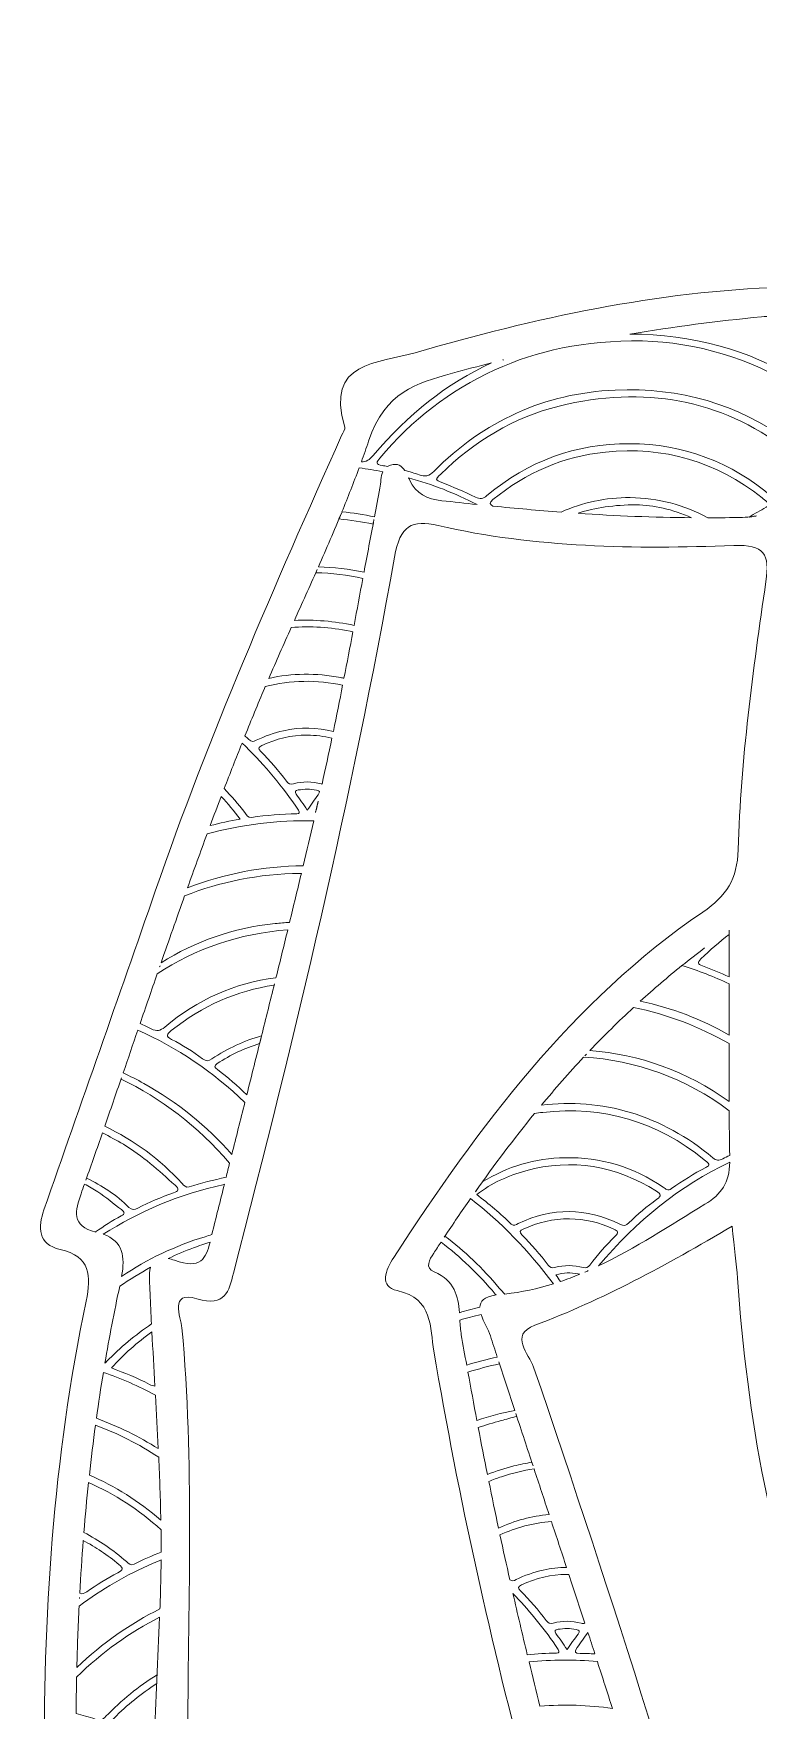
# Model space of a CAD drawing. Extents: x 40 to 1960, y -815 to -185.
# Drawn here: x 39.9 to 149.1, y -655 to -402.6 of the extents above; entities that cross this region are included whole.
import ezdxf

# ---------------------------------------------------------------- set-up
doc = ezdxf.new("R2010")
doc.units = 0
doc.header["$MEASUREMENT"] = 0
doc.layers.add('Layer 1', color=7, linetype='Continuous')

# ---------------------------------------------------------------- blocks, each defined once
blk = doc.blocks.new('block 3')
at = {"layer": 'Layer 1', "lineweight": 0}
for points, knots in [([(475.35, -586.38), (480.16, -585.13), (480.2, -582.26), (478.77, -577.99), (466.26, -540.62), (452.7, -503.66), (436.7, -467.62), (435.18, -464.18), (432.57, -461.12), (434.58, -456.68), (435.74, -454.12), (432.86, -453.58), (430.88, -452.94), (412.09, -446.77), (392.88, -442.1), (373.14, -441.15), (365.22, -440.77), (362.19, -438.62), (360.86, -430.79), (358.35, -415.98), (350.27, -405.17), (335.1, -400.74), (333.04, -400.14), (329.62, -401.03), (329.6, -397.12), (329.58, -393.89), (331.58, -392.44), (334.27, -391.11), (350.79, -382.95), (362.72, -369.71), (373.48, -355.2), (374.93, -353.24), (376.19, -351.25), (374.45, -349.03), (372.01, -345.91), (373.44, -343.12), (374.49, -340.04), (384.28, -311.56), (391.4, -282.47), (394.36, -252.45), (394.53, -250.66), (395.8, -248.17), (394.2, -247.2), (387.47, -243.09), (391.46, -237.32), (391.91, -232.49), (392.77, -223.34), (394.19, -214.16), (393.53, -205.03), (392.36, -188.8), (396.04, -191.71), (378.88, -189.99), (372.53, -189.36), (371.33, -192.01), (372.28, -197.47), (374.32, -209.21), (376.18, -220.98), (378.07, -232.74), (378.28, -234.06), (380.09, -236.18), (377.33, -236.48), (373.16, -236.94), (373.85, -240.05), (373.38, -242.58), (368.12, -270.56), (364.89, -298.81), (362.49, -327.16), (362.34, -328.89), (362.45, -330.42), (360.78, -332.01), (352.3, -340.12), (345.55, -349.71), (338.47, -359), (336.11, -362.1), (334.7, -366.02), (331.03, -368.61), (329.16, -352.24), (324.09, -338.84), (306.57, -334.53), (304.9, -334.12), (304.38, -332.93), (304.46, -331.47), (304.79, -325.6), (302.88, -319.96), (304.37, -313.81), (307.46, -301.09), (296.22, -286.59), (285.14, -288.88), (279.96, -289.94), (275.28, -289.68), (270.44, -288.86), (261.67, -287.37), (253.05, -288.25), (244.43, -289.82), (243.09, -290.07), (241.9, -290.49), (240.44, -290.17), (225.89, -287.02), (213.78, -297.69), (216.23, -312.27), (217.2, -318.08), (216.63, -323.56), (216.57, -329.22), (216.53, -332.79), (215.39, -334.22), (211.84, -335.25), (202.13, -338.07), (195.75, -344.71), (192.81, -354.39), (191.44, -358.9), (190.56, -363.57), (189.36, -368.63), (188.62, -367.85), (187.93, -367.3), (187.48, -366.61), (180.11, -355.21), (171.75, -344.55), (162.66, -334.5), (159.94, -331.49), (158.38, -328.84), (158.05, -324.65), (155.81, -296.75), (152.33, -268.99), (147.35, -241.44), (147.02, -239.64), (147.03, -236.99), (145.07, -236.87), (140.97, -236.62), (142.39, -234.55), (142.79, -232.3), (144.43, -223.05), (146.24, -213.81), (147.37, -204.49), (149.28, -188.78), (149.1, -188.93), (133.25, -190.68), (129.15, -191.13), (128.05, -192.55), (127.69, -196.52), (126.35, -211.07), (128.03, -225.4), (129.97, -239.74), (130.24, -241.76), (131.38, -243.83), (128.79, -245.13), (125.61, -246.72), (126.11, -249.35), (126.39, -252.22), (129.43, -282.47), (136.59, -311.77), (146.46, -340.47), (147.19, -342.58), (149.01, -344.87), (147.42, -346.94), (143.95, -351.42), (146.63, -354.48), (149.23, -357.81), (159.9, -371.49), (171.5, -384.11), (187.6, -391.59), (190.33, -392.85), (191.27, -394.91), (191.25, -397.57), (191.22, -400.66), (188.3, -400.1), (186.63, -400.53), (182.12, -401.72), (178.01, -403.54), (174.25, -406.27), (164.41, -413.42), (160.77, -423.97), (158.78, -435.21), (158.09, -439.11), (156.81, -440.64), (152.76, -440.76), (133.84, -441.34), (115.49, -445.38), (97.4, -450.62), (91.92, -452.21), (83.79, -451.87), (86.79, -461.8), (86.89, -462.15), (86.52, -462.66), (86.33, -463.07), (76.22, -485.63), (66.35, -508.29), (58.27, -531.67), (52.73, -547.68), (47.07, -563.65), (41.51, -579.65), (40.59, -582.28), (40.55, -584.85), (43.95, -585.63), (48.56, -586.68), (48.64, -589.63), (47.85, -593.4), (42.87, -617.1), (41.35, -641.14), (41.56, -665.27), (41.7, -681.66), (39.93, -678.91), (56.26, -679.16), (60.87, -679.24), (62.3, -677.45), (62.34, -673.17), (62.38, -668.13), (63.15, -663.09), (63.16, -658.04), (63.22, -637.84), (64.13, -617.62), (62.28, -597.44), (62.14, -595.85), (60.27, -591.79), (64.54, -593.05), (68.84, -594.31), (69.34, -591.92), (70.04, -589.19), (79.31, -553.53), (87.84, -517.7), (94.28, -481.41), (95.14, -476.58), (96.89, -475.75), (100.86, -476.65), (115.54, -479.98), (130.45, -480.2), (145.37, -479.64), (149.98, -479.47), (150.81, -480.91), (150.21, -485.06), (148.28, -498.46), (146.41, -511.89), (146.04, -525.43), (145.92, -529.86), (144.28, -532.39), (140.7, -534.84), (120.95, -548.32), (107.03, -567.11), (94.17, -586.82), (92.93, -588.73), (91.96, -591.24), (94.71, -591.83), (100.16, -593.02), (99.6, -597.45), (100.2, -600.93), (107.8, -645.31), (119.43, -688.59), (135.49, -730.65), (136.63, -733.62), (136.86, -736.4), (136.11, -739.36), (131.88, -756.05), (129.25, -773.03), (127.03, -790.09), (124.93, -806.3), (125.02, -805.79), (140.83, -809.28), (147.93, -810.84), (149.64, -808.9), (150.07, -802.37), (151.41, -781.96), (152.4, -761.57), (150.59, -741.14), (150.47, -739.79), (150.15, -737.48), (150.72, -737.2), (157.51, -733.83), (153.04, -728.9), (152.33, -724.83), (151.38, -719.45), (149.53, -714.22), (148.08, -708.92), (138.34, -673.36), (127.16, -638.24), (115.24, -603.35), (114.56, -601.36), (111.46, -598.54), (115.44, -597.04), (125.61, -593.21), (135.12, -588.04), (145.12, -582.14), (145.47, -585.49), (145.78, -587.73), (145.93, -589.97), (147.4, -610.89), (151.06, -631.41), (158.6, -651.01), (166.12, -670.54), (175.93, -688.54), (195.34, -699.17), (197.2, -700.19), (198.46, -702.47), (199.76, -704.32), (223.81, -738.61), (273.84, -746.11), (306.25, -719.46), (318.51, -709.39), (328.14, -696.28), (341.24, -686.97), (342.32, -686.19), (343.08, -684.93), (343.94, -683.86), (360.39, -663.35), (367.64, -639.12), (371.96, -613.8), (373.71, -603.52), (374.67, -593.11), (376.08, -582.01), (384.59, -587.7), (392.8, -592.3), (401.69, -595.34), (406.81, -597.1), (407.28, -599.13), (405.51, -604.17), (391.13, -645.23), (378.27, -686.77), (367.42, -728.92), (366.86, -731.11), (365.28, -734.35), (367.45, -735.23), (372.22, -737.15), (370.16, -740.46), (369.96, -743.27), (368.56, -763.72), (369.32, -784.12), (371.01, -804.51), (371.39, -809.1), (373.02, -811.16), (378.05, -809.59), (381.74, -808.44), (385.69, -807.8), (389.55, -807.65), (394.39, -807.46), (394.93, -805.24), (394.62, -800.98), (393.14, -780.56), (389.74, -760.47), (385.03, -740.59), (384.15, -736.87), (384.28, -733.58), (385.61, -729.91), (390.51, -716.35), (395.3, -702.74), (399.64, -688.98), (408.96, -659.46), (415.66, -629.29), (421.13, -598.82), (421.53, -596.56), (420.87, -593.43), (424.3, -592.63), (428.83, -591.57), (428.23, -589.23), (426.19, -586.14), (413.09, -566.34), (399.19, -547.27), (378.73, -534.21), (376.54, -532.8), (374.89, -531.38), (374.64, -528.37), (373.45, -513.98), (372.21, -499.58), (370.56, -485.24), (370, -480.45), (371.39, -479.44), (375.92, -479.65), (390.17, -480.33), (404.45, -479.89), (418.45, -477.2), (424.32, -476.07), (425.8, -477.71), (426.75, -483.03), (432.98, -517.99), (441.38, -552.47), (450.28, -586.83), (451.47, -591.42), (452.06, -595.79), (458.83, -592.3), (458.68, -595.3), (458.61, -597.57), (458.46, -599.85), (456.87, -624.4), (457.09, -648.95), (458.54, -673.51), (458.77, -677.52), (459.99, -679.54), (464.23, -679.12), (466.05, -678.94), (467.91, -679.11), (469.74, -679.13), (479.06, -679.24), (479.16, -679.24), (479.25, -669.73), (479.49, -643.97), (478.15, -618.34), (472.96, -593.03), (472.44, -590.51), (471.22, -587.46), (475.35, -586.38)], [0, 0, 0, 0, 1, 1, 1, 2, 2, 2, 3, 3, 3, 4, 4, 4, 5, 5, 5, 6, 6, 6, 7, 7, 7, 8, 8, 8, 9, 9, 9, 10, 10, 10, 11, 11, 11, 12, 12, 12, 13, 13, 13, 14, 14, 14, 15, 15, 15, 16, 16, 16, 17, 17, 17, 18, 18, 18, 19, 19, 19, 20, 20, 20, 21, 21, 21, 22, 22, 22, 23, 23, 23, 24, 24, 24, 25, 25, 25, 26, 26, 26, 27, 27, 27, 28, 28, 28, 29, 29, 29, 30, 30, 30, 31, 31, 31, 32, 32, 32, 33, 33, 33, 34, 34, 34, 35, 35, 35, 36, 36, 36, 37, 37, 37, 38, 38, 38, 39, 39, 39, 40, 40, 40, 41, 41, 41, 42, 42, 42, 43, 43, 43, 44, 44, 44, 45, 45, 45, 46, 46, 46, 47, 47, 47, 48, 48, 48, 49, 49, 49, 50, 50, 50, 51, 51, 51, 52, 52, 52, 53, 53, 53, 54, 54, 54, 55, 55, 55, 56, 56, 56, 57, 57, 57, 58, 58, 58, 59, 59, 59, 60, 60, 60, 61, 61, 61, 62, 62, 62, 63, 63, 63, 64, 64, 64, 65, 65, 65, 66, 66, 66, 67, 67, 67, 68, 68, 68, 69, 69, 69, 70, 70, 70, 71, 71, 71, 72, 72, 72, 73, 73, 73, 74, 74, 74, 75, 75, 75, 76, 76, 76, 77, 77, 77, 78, 78, 78, 79, 79, 79, 80, 80, 80, 81, 81, 81, 82, 82, 82, 83, 83, 83, 84, 84, 84, 85, 85, 85, 86, 86, 86, 87, 87, 87, 88, 88, 88, 89, 89, 89, 90, 90, 90, 91, 91, 91, 92, 92, 92, 93, 93, 93, 94, 94, 94, 95, 95, 95, 96, 96, 96, 97, 97, 97, 98, 98, 98, 99, 99, 99, 100, 100, 100, 101, 101, 101, 102, 102, 102, 103, 103, 103, 104, 104, 104, 105, 105, 105, 106, 106, 106, 107, 107, 107, 108, 108, 108, 109, 109, 109, 110, 110, 110, 111, 111, 111, 112, 112, 112, 113, 113, 113, 114, 114, 114, 115, 115, 115, 116, 116, 116, 117, 117, 117, 118, 118, 118, 119, 119, 119, 120, 120, 120, 121, 121, 121, 122, 122, 122, 123, 123, 123, 124, 124, 124, 125, 125, 125, 126, 126, 126, 127, 127, 127, 128, 128, 128, 129, 129, 129, 130, 130, 130, 131, 131, 131, 132, 132, 132, 132]), ([(151.14, -445.12), (152.88, -445.83), (154.57, -446.63), (156.21, -447.52), (155.81, -449.94), (155.41, -452.33), (155.02, -454.7), (147.61, -450.17), (139.17, -447.84), (129.74, -447.8), (136.31, -446.71), (142.91, -445.85), (149.56, -445.21), (150.08, -445.16), (150.61, -445.13), (151.14, -445.12)], [0, 0, 0, 0, 1, 1, 1, 2, 2, 2, 3, 3, 3, 4, 4, 4, 5, 5, 5, 5]), ([(95.83, -468.34), (95.39, -467.66), (94.77, -467.2), (93.68, -467.53), (93.5, -467.59), (93.35, -467.66), (93.21, -467.74), (93.21, -467.74), (93.21, -467.74), (93.21, -467.74), (92.96, -467.69), (92.71, -467.64), (92.46, -467.6), (91.39, -467.42), (91.57, -467.11), (92.1, -466.47), (96.87, -460.76), (102.62, -456.32), (109.38, -453.21), (115.87, -450.23), (122.7, -448.8), (131.65, -448.83), (139.83, -449.1), (147.71, -451.4), (154.83, -455.84), (154.38, -458.54), (153.94, -461.21), (153.51, -463.87), (153.51, -463.87), (153.52, -463.86), (153.52, -463.85), (146.01, -458.38), (137.33, -455.81), (127.51, -456.24), (116.85, -456.71), (107.73, -460.91), (100.21, -468.48), (99.49, -469.2), (98.91, -469.32), (98, -469), (97.29, -468.75), (96.56, -468.53), (95.83, -468.34), (95.83, -468.34), (95.83, -468.34), (95.83, -468.34)], [0, 0, 0, 0, 1, 1, 1, 2, 2, 2, 3, 3, 3, 4, 4, 4, 5, 5, 5, 6, 6, 6, 7, 7, 7, 8, 8, 8, 9, 9, 9, 10, 10, 10, 11, 11, 11, 12, 12, 12, 13, 13, 13, 14, 14, 14, 15, 15, 15, 15]), ([(110.7, -451.7), (110.67, -451.71), (110.64, -451.71), (110.61, -451.72), (110.64, -451.71), (110.67, -451.71), (110.7, -451.7)], [0, 0, 0, 0, 1, 1, 1, 2, 2, 2, 2]), ([(90.39, -463.93), (92.94, -456.41), (97.46, -455.26), (103, -453.71), (104.95, -453.16), (106.91, -452.65), (108.88, -452.15), (102.21, -455.22), (96.28, -459.89), (91.1, -466.07), (90.54, -466.74), (90.02, -467.06), (89.3, -467.04), (89.67, -466.01), (90.04, -464.97), (90.39, -463.93)], [0, 0, 0, 0, 1, 1, 1, 2, 2, 2, 3, 3, 3, 4, 4, 4, 5, 5, 5, 5]), ([(106.46, -472.35), (104.81, -471.54), (103.11, -470.85), (101.41, -470.14), (100.41, -469.72), (100.39, -469.74), (101.26, -468.89), (106.32, -463.95), (112.19, -460.35), (119.07, -458.66), (131.86, -455.5), (143.3, -457.67), (153.32, -465.11), (153.03, -466.92), (152.75, -468.72), (152.48, -470.52), (152.34, -471.44), (152.13, -472.21), (151.84, -472.84), (151.61, -472.76), (151.43, -472.56), (151.22, -472.39), (145.02, -467.08), (137.82, -464.33), (129.66, -464.31), (121.58, -464.28), (114.41, -466.92), (108.21, -472.12), (107.61, -472.63), (107.18, -472.7), (106.46, -472.35)], [0, 0, 0, 0, 1, 1, 1, 2, 2, 2, 3, 3, 3, 4, 4, 4, 5, 5, 5, 6, 6, 6, 7, 7, 7, 8, 8, 8, 9, 9, 9, 10, 10, 10, 10]), ([(141.47, -475.47), (137.87, -473.5), (133.97, -472.5), (129.77, -472.42), (126.08, -472.43), (122.6, -473.14), (119.36, -474.61), (115.94, -474.35), (112.53, -474.05), (109.11, -473.71), (108.62, -473.42), (108.51, -473.22), (109.11, -472.73), (114.06, -468.69), (119.7, -466.23), (126.05, -465.57), (134.83, -464.66), (142.7, -466.99), (149.64, -472.46), (149.89, -472.66), (150.12, -472.88), (150.37, -473.07), (150.84, -473.43), (150.7, -473.64), (150.24, -473.89), (149.38, -474.36), (148.52, -474.84), (147.68, -475.35), (147.87, -475.33), (148.04, -475.31), (148.22, -475.28), (147.76, -475.35), (147.26, -475.39), (146.71, -475.41), (144.96, -475.45), (143.21, -475.47), (141.47, -475.47)], [0, 0, 0, 0, 1, 1, 1, 2, 2, 2, 3, 3, 3, 4, 4, 4, 5, 5, 5, 6, 6, 6, 7, 7, 7, 8, 8, 8, 9, 9, 9, 10, 10, 10, 11, 11, 11, 12, 12, 12, 12]), ([(91.27, -475.32), (89.65, -474.99), (88.01, -474.74), (86.37, -474.57), (87.28, -472.37), (88.14, -470.17), (88.96, -467.95), (90.16, -468.11), (91.34, -468.3), (92.51, -468.53), (92.19, -469.26), (92.26, -470.21), (92.1, -471.01), (91.82, -472.45), (91.54, -473.89), (91.27, -475.32)], [0, 0, 0, 0, 1, 1, 1, 2, 2, 2, 3, 3, 3, 4, 4, 4, 5, 5, 5, 5]), ([(101.43, -472.89), (99.17, -472.63), (97.53, -471.91), (96.55, -469.77), (96.5, -469.67), (96.46, -469.56), (96.41, -469.45), (99.95, -470.42), (103.39, -471.75), (106.71, -473.47), (104.95, -473.28), (103.19, -473.09), (101.43, -472.89)], [0, 0, 0, 0, 1, 1, 1, 2, 2, 2, 3, 3, 3, 4, 4, 4, 4]), ([(89.7, -483.67), (87.43, -483.2), (85.14, -482.93), (82.83, -482.84), (84.03, -480.12), (85.21, -477.39), (86.34, -474.65), (86.21, -474.98), (86.07, -475.31), (85.93, -475.64), (87.65, -475.8), (89.37, -476.06), (91.06, -476.41), (91.11, -476.17), (91.15, -475.94), (91.2, -475.71), (90.69, -478.36), (90.19, -481.01), (89.7, -483.67)], [0, 0, 0, 0, 1, 1, 1, 2, 2, 2, 3, 3, 3, 4, 4, 4, 5, 5, 5, 6, 6, 6, 6]), ([(121.92, -474.79), (124.51, -473.94), (127.37, -473.51), (130.71, -473.52), (133.26, -473.54), (136.16, -474.19), (139.02, -475.46), (133.31, -475.41), (127.61, -475.17), (121.92, -474.79)], [0, 0, 0, 0, 1, 1, 1, 2, 2, 2, 3, 3, 3, 3]), ([(148.28, -475.27), (148.46, -475.24), (148.64, -475.21), (148.81, -475.17), (148.64, -475.21), (148.46, -475.24), (148.28, -475.27)], [0, 0, 0, 0, 1, 1, 1, 2, 2, 2, 2]), ([(89.52, -484.61), (89.08, -486.96), (88.64, -489.31), (88.2, -491.66), (85.22, -491.04), (82.22, -490.77), (79.21, -490.93), (80.36, -488.37), (81.51, -485.81), (82.65, -483.25), (82.58, -483.41), (82.5, -483.58), (82.43, -483.75), (84.89, -483.79), (87.24, -484.1), (89.52, -484.61)], [0, 0, 0, 0, 1, 1, 1, 2, 2, 2, 3, 3, 3, 4, 4, 4, 5, 5, 5, 5]), ([(86.68, -499.62), (86.52, -499.59), (86.37, -499.55), (86.21, -499.52), (82.46, -498.83), (78.83, -498.84), (75.36, -499.65), (76.47, -497.09), (77.59, -494.54), (78.74, -491.99), (81.67, -491.76), (84.63, -491.95), (87.59, -492.54), (87.73, -492.57), (87.88, -492.6), (88.02, -492.63), (87.58, -494.96), (87.13, -497.29), (86.68, -499.62)], [0, 0, 0, 0, 1, 1, 1, 2, 2, 2, 3, 3, 3, 4, 4, 4, 5, 5, 5, 6, 6, 6, 6]), ([(85.08, -507.63), (82.64, -507.02), (80.14, -506.92), (77.56, -507.52), (76.15, -507.84), (74.79, -508.34), (73.48, -508.97), (73.05, -509.17), (72.76, -509.24), (72.37, -508.86), (72.18, -508.66), (71.97, -508.48), (71.77, -508.29), (72.73, -505.91), (73.71, -503.53), (74.71, -501.16), (74.75, -501.07), (74.79, -500.98), (74.83, -500.88), (78.59, -499.9), (82.66, -499.83), (86.48, -500.67), (86.02, -502.99), (85.56, -505.31), (85.08, -507.63)], [0, 0, 0, 0, 1, 1, 1, 2, 2, 2, 3, 3, 3, 4, 4, 4, 5, 5, 5, 6, 6, 6, 7, 7, 7, 8, 8, 8, 8]), ([(71.34, -509.38), (74.25, -512.17), (76.96, -515.34), (79.43, -518.88), (79.58, -519.08), (79.71, -519.29), (79.84, -519.5), (80.05, -519.83), (79.99, -520.03), (79.56, -520.03), (77.3, -520.04), (75.05, -520.27), (72.77, -520.57), (72.19, -520.7), (72.01, -520.18), (71.75, -519.84), (70.76, -518.58), (69.72, -517.39), (68.64, -516.25), (69.52, -513.95), (70.42, -511.66), (71.34, -509.38)], [0, 0, 0, 0, 1, 1, 1, 2, 2, 2, 3, 3, 3, 4, 4, 4, 5, 5, 5, 6, 6, 6, 7, 7, 7, 7]), ([(83.38, -515.56), (83.35, -515.55), (83.31, -515.54), (83.27, -515.53), (81.89, -515.14), (80.48, -515.14), (79.09, -515.51), (78.58, -515.65), (78.31, -515.49), (78.02, -515.11), (76.83, -513.54), (75.53, -512.05), (74.15, -510.64), (73.73, -510.21), (73.76, -510.01), (74.31, -509.75), (76.48, -508.76), (78.74, -508.17), (81.14, -508.2), (82.42, -508.19), (83.66, -508.36), (84.87, -508.66), (84.39, -510.96), (83.89, -513.26), (83.38, -515.56)], [0, 0, 0, 0, 1, 1, 1, 2, 2, 2, 3, 3, 3, 4, 4, 4, 5, 5, 5, 6, 6, 6, 7, 7, 7, 8, 8, 8, 8]), ([(71.03, -520.82), (69.49, -521.12), (68, -521.44), (66.54, -521.81), (67.08, -520.34), (67.64, -518.87), (68.2, -517.41), (69.18, -518.49), (70.13, -519.63), (71.03, -520.82)], [0, 0, 0, 0, 1, 1, 1, 2, 2, 2, 3, 3, 3, 3]), ([(79.49, -517.07), (79.23, -516.69), (79.35, -516.52), (79.79, -516.45), (80.71, -516.31), (81.62, -516.29), (82.54, -516.46), (83.07, -516.56), (83.09, -516.77), (82.81, -517.16), (82.27, -517.9), (81.75, -518.64), (81.16, -519.48), (80.57, -518.62), (80.03, -517.85), (79.49, -517.07)], [0, 0, 0, 0, 1, 1, 1, 2, 2, 2, 3, 3, 3, 4, 4, 4, 5, 5, 5, 5]), ([(82.41, -519.86), (82.38, -519.77), (82.41, -519.65), (82.49, -519.49), (82.6, -519.04), (82.71, -518.58), (82.81, -518.12), (82.68, -518.7), (82.54, -519.28), (82.41, -519.86)], [0, 0, 0, 0, 1, 1, 1, 2, 2, 2, 3, 3, 3, 3]), ([(82.12, -521.1), (81.6, -523.36), (81.07, -525.61), (80.53, -527.87), (74.58, -527.92), (68.67, -529.04), (63.12, -531.17), (64.09, -528.46), (65.07, -525.76), (66.07, -523.06), (71.36, -521.62), (76.76, -520.98), (82.12, -521.1)], [0, 0, 0, 0, 1, 1, 1, 2, 2, 2, 3, 3, 3, 4, 4, 4, 4]), ([(78.48, -536.39), (77.77, -536.43), (77.05, -536.49), (76.33, -536.57), (69.98, -537.22), (64.26, -539.23), (59.14, -542.47), (60.3, -539.11), (61.48, -535.76), (62.68, -532.41), (68, -530.25), (73.8, -529.09), (80.09, -529.01), (80.15, -529.01), (80.21, -529.01), (80.26, -529.01), (79.68, -531.47), (79.08, -533.93), (78.48, -536.39)], [0, 0, 0, 0, 1, 1, 1, 2, 2, 2, 3, 3, 3, 4, 4, 4, 5, 5, 5, 6, 6, 6, 6]), ([(58.57, -544.11), (64.21, -540.37), (70.94, -538.06), (78.22, -537.49), (77.63, -539.9), (77.04, -542.3), (76.44, -544.71), (70.21, -545.51), (64.62, -548.01), (59.7, -552.14), (59, -552.72), (58.51, -552.83), (57.67, -552.4), (57.12, -552.12), (56.55, -551.86), (55.98, -551.61), (56.84, -549.11), (57.7, -546.61), (58.57, -544.11)], [0, 0, 0, 0, 1, 1, 1, 2, 2, 2, 3, 3, 3, 4, 4, 4, 5, 5, 5, 6, 6, 6, 6]), ([(144.69, -537.56), (144.69, -539.96), (144.69, -542.3), (144.68, -544.59), (143.37, -543.97), (142.03, -543.41), (140.65, -542.93), (139.91, -542.67), (139.87, -542.44), (140.43, -541.89), (141.79, -540.54), (143.22, -539.32), (144.69, -538.19), (144.69, -537.98), (144.69, -537.78), (144.69, -537.56)], [0, 0, 0, 0, 1, 1, 1, 2, 2, 2, 3, 3, 3, 4, 4, 4, 5, 5, 5, 5]), ([(140.99, -540.24), (139.83, -541.11), (138.69, -542), (137.57, -542.89), (140.03, -543.64), (142.4, -544.56), (144.68, -545.64), (144.67, -548.26), (144.67, -550.82), (144.66, -553.34), (140.49, -550.94), (136.03, -549.25), (131.3, -548.25), (133.32, -546.42), (135.41, -544.63), (137.57, -542.89), (138.69, -542), (139.83, -541.11), (140.99, -540.24)], [0, 0, 0, 0, 1, 1, 1, 2, 2, 2, 3, 3, 3, 4, 4, 4, 5, 5, 5, 6, 6, 6, 6]), ([(58.98, -542.92), (58.96, -542.98), (58.94, -543.04), (58.92, -543.1), (58.94, -543.04), (58.96, -542.98), (58.98, -542.92)], [0, 0, 0, 0, 1, 1, 1, 2, 2, 2, 2]), ([(76.22, -545.62), (75.57, -548.23), (74.92, -550.85), (74.27, -553.46), (71.69, -554.19), (69.18, -555.35), (66.79, -556.93), (66.26, -557.28), (65.92, -557.31), (65.4, -556.93), (63.92, -555.84), (62.37, -554.84), (60.73, -554.01), (59.78, -553.52), (59.98, -553.23), (60.67, -552.68), (65.35, -548.93), (70.54, -546.66), (76.17, -545.84), (76.18, -545.77), (76.2, -545.69), (76.22, -545.62)], [0, 0, 0, 0, 1, 1, 1, 2, 2, 2, 3, 3, 3, 4, 4, 4, 5, 5, 5, 6, 6, 6, 7, 7, 7, 7]), ([(130.28, -549.19), (135.31, -550.22), (140.16, -552.05), (144.66, -554.64), (144.65, -557.6), (144.66, -560.5), (144.67, -563.37), (144.67, -563.37), (144.67, -563.37), (144.67, -563.36), (138.39, -558.8), (131.11, -556.24), (123.72, -555.67), (125.83, -553.46), (128.01, -551.29), (130.28, -549.19)], [0, 0, 0, 0, 1, 1, 1, 2, 2, 2, 3, 3, 3, 4, 4, 4, 5, 5, 5, 5]), ([(69.79, -571.33), (66.01, -567.02), (61.59, -563.47), (56.54, -560.63), (55.52, -560.06), (54.48, -559.54), (53.43, -559.04), (54.17, -556.9), (54.9, -554.75), (55.64, -552.61), (61.52, -555.23), (66.99, -558.88), (71.75, -563.51), (71.09, -566.12), (70.44, -568.73), (69.79, -571.33)], [0, 0, 0, 0, 1, 1, 1, 2, 2, 2, 3, 3, 3, 4, 4, 4, 5, 5, 5, 5]), ([(67.63, -558.55), (67.18, -558.22), (67.06, -558.01), (67.6, -557.65), (69.6, -556.31), (71.75, -555.31), (73.97, -554.64), (74.06, -554.29), (74.15, -553.93), (74.24, -553.58), (73.51, -556.5), (72.78, -559.42), (72.04, -562.34), (70.65, -560.99), (69.18, -559.72), (67.63, -558.55)], [0, 0, 0, 0, 1, 1, 1, 2, 2, 2, 3, 3, 3, 4, 4, 4, 5, 5, 5, 5]), ([(144.68, -564.7), (144.7, -566.96), (144.72, -569.22), (144.76, -571.47), (144.41, -571.63), (144.05, -571.8), (143.71, -571.98), (143.13, -572.28), (142.75, -572.27), (142.22, -571.83), (134.63, -565.39), (125.38, -562.75), (116.41, -563.91), (118.45, -561.45), (120.57, -559.03), (122.77, -556.67), (130.59, -557.12), (138.23, -559.86), (144.68, -564.74), (144.68, -564.72), (144.68, -564.71), (144.68, -564.7)], [0, 0, 0, 0, 1, 1, 1, 2, 2, 2, 3, 3, 3, 4, 4, 4, 5, 5, 5, 6, 6, 6, 7, 7, 7, 7]), ([(122.95, -556.49), (123.03, -556.4), (123.12, -556.3), (123.2, -556.21), (123.12, -556.3), (123.03, -556.4), (122.95, -556.49)], [0, 0, 0, 0, 1, 1, 1, 2, 2, 2, 2]), ([(63.37, -576.19), (62.84, -576.35), (62.59, -576.01), (62.3, -575.69), (59, -572.04), (55.07, -569.18), (50.66, -567.08), (51.5, -564.65), (52.34, -562.21), (53.18, -559.78), (53.16, -559.85), (53.13, -559.92), (53.11, -559.98), (59.08, -562.82), (64.6, -567.02), (69.46, -572.62), (69.28, -573.34), (69.1, -574.06), (68.92, -574.78), (68.92, -574.78), (68.93, -574.77), (68.93, -574.76), (67.05, -575.15), (65.2, -575.64), (63.37, -576.19)], [0, 0, 0, 0, 1, 1, 1, 2, 2, 2, 3, 3, 3, 4, 4, 4, 5, 5, 5, 6, 6, 6, 7, 7, 7, 8, 8, 8, 8]), ([(116.6, -564.99), (125.7, -563.95), (133.82, -566.36), (140.94, -572.13), (141.6, -572.67), (141.65, -572.73), (141.63, -572.88), (141.56, -573.12), (141.33, -573.18), (141.16, -573.28), (139.38, -574.23), (137.65, -575.27), (136.02, -576.46), (135.45, -576.87), (135.13, -576.54), (134.73, -576.26), (130.28, -573.2), (125.35, -571.7), (119.95, -571.81), (115.46, -571.9), (111.29, -573.12), (107.51, -575.47), (107.16, -575.96), (106.81, -576.45), (106.46, -576.94), (109.31, -572.92), (112.26, -568.98), (115.37, -565.16), (115.78, -565.1), (116.19, -565.04), (116.6, -564.99)], [0, 0, 0, 0, 1, 1, 1, 2, 2, 2, 3, 3, 3, 4, 4, 4, 5, 5, 5, 6, 6, 6, 7, 7, 7, 8, 8, 8, 9, 9, 9, 10, 10, 10, 10]), ([(50.32, -568.06), (50.32, -568.07), (50.31, -568.08), (50.31, -568.09), (51.37, -568.62), (52.43, -569.18), (53.47, -569.8), (56.35, -571.51), (58.78, -573.74), (61.24, -575.96), (61.9, -576.55), (61.84, -576.83), (60.99, -577.12), (59.15, -577.74), (57.37, -578.52), (55.62, -579.39), (55.14, -579.63), (54.74, -579.74), (54.29, -579.29), (52.45, -577.4), (50.24, -576.06), (47.93, -574.88), (47.9, -574.98), (47.86, -575.08), (47.82, -575.18), (48.66, -572.81), (49.5, -570.44), (50.32, -568.06)], [0, 0, 0, 0, 1, 1, 1, 2, 2, 2, 3, 3, 3, 4, 4, 4, 5, 5, 5, 6, 6, 6, 7, 7, 7, 8, 8, 8, 9, 9, 9, 9]), ([(112.9, -581.74), (112.57, -581.9), (112.28, -582.21), (111.87, -581.81), (110.26, -580.23), (108.51, -578.8), (106.66, -577.34), (108.96, -575.65), (111.39, -574.49), (114.04, -573.78), (121.05, -571.89), (127.61, -572.96), (133.73, -576.87), (134.41, -577.3), (134.56, -577.54), (133.79, -578.08), (132.29, -579.14), (130.9, -580.34), (129.58, -581.62), (129.14, -582.05), (128.81, -582.13), (128.21, -581.84), (123.14, -579.3), (118.02, -579.3), (112.9, -581.74)], [0, 0, 0, 0, 1, 1, 1, 2, 2, 2, 3, 3, 3, 4, 4, 4, 5, 5, 5, 6, 6, 6, 7, 7, 7, 8, 8, 8, 8]), ([(141.04, -578.83), (135.73, -582.02), (130.55, -585.47), (125.01, -588.11), (130.76, -581.25), (137.33, -576), (144.77, -572.5), (144.72, -575.49), (143.49, -577.36), (141.04, -578.83)], [0, 0, 0, 0, 1, 1, 1, 2, 2, 2, 3, 3, 3, 3]), ([(47.1, -577.23), (47.27, -576.75), (47.44, -576.26), (47.61, -575.78), (48.29, -576.14), (48.95, -576.53), (49.61, -576.95), (50.85, -577.75), (51.98, -578.73), (53.16, -579.63), (53.62, -579.97), (53.78, -580.26), (53.12, -580.59), (51.77, -581.28), (50.51, -582.13), (49.26, -582.99), (49.29, -582.99), (49.31, -583), (49.34, -583), (45.57, -582.13), (46.21, -579.74), (47.1, -577.23)], [0, 0, 0, 0, 1, 1, 1, 2, 2, 2, 3, 3, 3, 4, 4, 4, 5, 5, 5, 6, 6, 6, 7, 7, 7, 7]), ([(66.79, -583.39), (66.78, -583.4), (66.78, -583.4), (66.78, -583.4), (66.44, -583.5), (66.1, -583.6), (65.76, -583.71), (61.29, -585.08), (57.06, -587.05), (53.2, -589.71), (53.73, -586.68), (53.42, -584.43), (50.44, -583.33), (55.71, -579.97), (61.83, -577.31), (68.65, -575.86), (68.66, -575.84), (68.66, -575.83), (68.67, -575.81), (68.04, -578.34), (67.41, -580.86), (66.79, -583.39)], [0, 0, 0, 0, 1, 1, 1, 2, 2, 2, 3, 3, 3, 4, 4, 4, 5, 5, 5, 6, 6, 6, 7, 7, 7, 7]), ([(110.89, -592.34), (110.62, -592.09), (110.35, -591.79), (110.07, -591.46), (107.58, -588.47), (104.83, -585.86), (101.88, -583.63), (101.85, -583.68), (101.82, -583.73), (101.79, -583.77), (103.08, -581.82), (104.39, -579.89), (105.73, -577.98), (110.29, -581.47), (114.45, -585.76), (118.21, -590.81), (115.87, -591.53), (113.44, -592.06), (110.89, -592.34)], [0, 0, 0, 0, 1, 1, 1, 2, 2, 2, 3, 3, 3, 4, 4, 4, 5, 5, 5, 6, 6, 6, 6]), ([(122.7, -588.36), (121.29, -587.97), (119.84, -587.95), (118.42, -588.33), (117.97, -588.45), (117.71, -588.35), (117.43, -587.99), (116.21, -586.39), (114.91, -584.86), (113.48, -583.44), (113, -582.96), (113.2, -582.78), (113.68, -582.56), (115.89, -581.53), (118.2, -580.99), (120.64, -581.03), (122.97, -581.04), (125.18, -581.56), (127.29, -582.55), (127.91, -582.84), (128.13, -583.04), (127.53, -583.63), (126.14, -584.98), (124.87, -586.45), (123.68, -587.98), (123.42, -588.32), (123.18, -588.5), (122.7, -588.36)], [0, 0, 0, 0, 1, 1, 1, 2, 2, 2, 3, 3, 3, 4, 4, 4, 5, 5, 5, 6, 6, 6, 7, 7, 7, 8, 8, 8, 9, 9, 9, 9]), ([(61.17, -587.26), (60.82, -587.13), (60.51, -587.04), (60.22, -586.98), (60.22, -586.98), (60.22, -586.98), (60.22, -586.98), (61.46, -586.4), (62.73, -585.87), (64.02, -585.39), (64.84, -585.08), (65.67, -584.8), (66.51, -584.55), (65.9, -586.98), (65.15, -588.7), (61.17, -587.26)], [0, 0, 0, 0, 1, 1, 1, 2, 2, 2, 3, 3, 3, 4, 4, 4, 5, 5, 5, 5]), ([(100.27, -589.02), (98.78, -588.41), (99.55, -587.18), (100.2, -586.19), (100.56, -585.63), (100.93, -585.07), (101.3, -584.52), (104.19, -586.74), (106.92, -589.34), (109.47, -592.34), (109.51, -592.38), (109.54, -592.43), (109.58, -592.48), (107.76, -592.73), (107.16, -593.43), (107.13, -594.32), (106.09, -594.56), (105.07, -594.83), (104.06, -595.15), (104.06, -595.15), (104.06, -595.15), (104.06, -595.15), (103.87, -592.7), (103.36, -590.27), (100.27, -589.02)], [0, 0, 0, 0, 1, 1, 1, 2, 2, 2, 3, 3, 3, 4, 4, 4, 5, 5, 5, 6, 6, 6, 7, 7, 7, 8, 8, 8, 8]), ([(52.91, -591.18), (54.41, -590.13), (55.96, -589.18), (57.56, -588.31), (57.26, -589.4), (57.42, -590.93), (57.48, -592.23), (57.54, -593.78), (57.62, -595.33), (57.7, -596.87), (57.7, -596.87), (57.7, -596.86), (57.7, -596.85), (55.26, -598.49), (53.01, -600.37), (50.94, -602.51), (50.85, -602.6), (50.76, -602.67), (50.68, -602.74), (51.33, -598.88), (52.08, -595.03), (52.91, -591.18)], [0, 0, 0, 0, 1, 1, 1, 2, 2, 2, 3, 3, 3, 4, 4, 4, 5, 5, 5, 6, 6, 6, 7, 7, 7, 7]), ([(118.59, -589.46), (119.76, -589.05), (120.83, -589.1), (121.92, -589.29), (122.03, -589.31), (122.1, -589.34), (122.17, -589.37), (121.22, -589.76), (120.25, -590.12), (119.27, -590.46), (119.04, -590.13), (118.82, -589.8), (118.59, -589.46)], [0, 0, 0, 0, 1, 1, 1, 2, 2, 2, 3, 3, 3, 4, 4, 4, 4]), ([(123.47, -588.82), (123.3, -588.89), (123.13, -588.96), (122.96, -589.04), (123.13, -588.96), (123.3, -588.89), (123.47, -588.82)], [0, 0, 0, 0, 1, 1, 1, 2, 2, 2, 2]), ([(104.13, -596.25), (105.17, -595.94), (106.23, -595.67), (107.32, -595.42), (107.32, -595.42), (107.32, -595.42), (107.32, -595.42), (107.68, -596.52), (108.43, -597.7), (108.73, -598.62), (109.07, -599.68), (109.42, -600.75), (109.77, -601.82), (108.21, -602.15), (106.67, -602.56), (105.16, -603.05), (104.88, -601.53), (104.61, -600.01), (104.35, -598.48), (104.22, -597.78), (104.18, -597.02), (104.13, -596.25)], [0, 0, 0, 0, 1, 1, 1, 2, 2, 2, 3, 3, 3, 4, 4, 4, 5, 5, 5, 6, 6, 6, 7, 7, 7, 7]), ([(57.76, -598.05), (57.9, -600.77), (58.06, -603.49), (58.21, -606.21), (57.97, -606.19), (57.7, -606.1), (57.4, -605.94), (55.57, -604.96), (53.62, -604.23), (51.66, -603.47), (53.52, -601.41), (55.57, -599.6), (57.76, -598.05)], [0, 0, 0, 0, 1, 1, 1, 2, 2, 2, 3, 3, 3, 4, 4, 4, 4]), ([(105.34, -604.11), (106.91, -603.61), (108.5, -603.19), (110.11, -602.85), (110.08, -602.75), (110.04, -602.65), (110.01, -602.55), (110.8, -604.99), (111.6, -607.43), (112.4, -609.88), (110.44, -610.23), (108.53, -610.73), (106.69, -611.36), (106.23, -608.95), (105.78, -606.53), (105.34, -604.11)], [0, 0, 0, 0, 1, 1, 1, 2, 2, 2, 3, 3, 3, 4, 4, 4, 5, 5, 5, 5]), ([(50.45, -604.13), (53.13, -605.06), (55.74, -606.2), (58.29, -607.56), (58.45, -610.25), (58.59, -612.94), (58.72, -615.62), (55.82, -613.8), (52.72, -612.27), (49.4, -611.05), (49.72, -608.74), (50.07, -606.43), (50.45, -604.13)], [0, 0, 0, 0, 1, 1, 1, 2, 2, 2, 3, 3, 3, 4, 4, 4, 4]), ([(115.15, -618.21), (115.09, -618.03), (115.03, -617.85), (114.97, -617.67), (114.07, -617.82), (113.17, -618), (112.27, -618.23), (110.9, -618.58), (109.57, -619.01), (108.28, -619.5), (107.81, -617.16), (107.35, -614.81), (106.9, -612.45), (108.01, -612.06), (109.16, -611.7), (110.33, -611.4), (111.12, -611.19), (111.91, -610.96), (112.7, -610.78), (112.65, -610.63), (112.6, -610.48), (112.55, -610.34), (113.42, -612.96), (114.28, -615.59), (115.15, -618.21)], [0, 0, 0, 0, 1, 1, 1, 2, 2, 2, 3, 3, 3, 4, 4, 4, 5, 5, 5, 6, 6, 6, 7, 7, 7, 8, 8, 8, 8]), ([(58.78, -616.9), (58.93, -620.06), (59.04, -623.22), (59.1, -626.39), (55.78, -623.51), (52.19, -621.24), (48.34, -619.6), (48.62, -617.09), (48.92, -614.59), (49.26, -612.08), (52.62, -613.32), (55.8, -614.93), (58.78, -616.9)], [0, 0, 0, 0, 1, 1, 1, 2, 2, 2, 3, 3, 3, 4, 4, 4, 4]), ([(55.1, -633), (54.52, -633.3), (54.25, -632.91), (53.92, -632.62), (51.93, -630.89), (49.8, -629.42), (47.52, -628.23), (47.72, -625.72), (47.95, -623.23), (48.22, -620.73), (52.15, -622.44), (55.79, -624.81), (59.13, -627.82), (59.14, -628.95), (59.15, -630.07), (59.15, -631.19), (57.75, -631.75), (56.4, -632.33), (55.1, -633)], [0, 0, 0, 0, 1, 1, 1, 2, 2, 2, 3, 3, 3, 4, 4, 4, 5, 5, 5, 6, 6, 6, 6]), ([(115.3, -618.66), (116.05, -620.95), (116.81, -623.23), (117.56, -625.52), (114.94, -625.78), (112.4, -626.45), (109.95, -627.58), (109.45, -625.24), (108.97, -622.9), (108.49, -620.55), (109.12, -620.3), (109.76, -620.06), (110.4, -619.85), (112.03, -619.32), (113.66, -618.92), (115.3, -618.66)], [0, 0, 0, 0, 1, 1, 1, 2, 2, 2, 3, 3, 3, 4, 4, 4, 5, 5, 5, 5]), ([(120.19, -633.49), (119.03, -633.49), (117.86, -633.62), (116.67, -633.89), (115.27, -634.21), (113.9, -634.71), (112.59, -635.34), (112.23, -635.51), (111.97, -635.58), (111.66, -635.37), (111.15, -633.12), (110.66, -630.86), (110.17, -628.61), (112.57, -627.49), (115.21, -626.81), (117.91, -626.57), (118.67, -628.87), (119.43, -631.18), (120.19, -633.49)], [0, 0, 0, 0, 1, 1, 1, 2, 2, 2, 3, 3, 3, 4, 4, 4, 5, 5, 5, 6, 6, 6, 6]), ([(47.43, -629.44), (49.28, -630.44), (51.07, -631.64), (52.78, -633.05), (53.51, -633.64), (53.42, -633.91), (52.64, -634.3), (51, -635.13), (49.45, -636.12), (47.95, -637.18), (47.56, -637.46), (47.26, -637.53), (46.9, -637.39), (47.04, -634.73), (47.22, -632.08), (47.43, -629.44)], [0, 0, 0, 0, 1, 1, 1, 2, 2, 2, 3, 3, 3, 4, 4, 4, 5, 5, 5, 5]), ([(58.97, -639.75), (54.51, -641.94), (50.34, -644.88), (46.45, -648.56), (46.53, -645.48), (46.65, -642.39), (46.8, -639.31), (50.2, -636.79), (53.91, -634.64), (57.94, -632.87), (58.34, -632.69), (58.74, -632.53), (59.14, -632.36), (59.13, -633.88), (59.11, -635.41), (59.06, -636.93), (59.04, -637.87), (59, -638.81), (58.97, -639.75)], [0, 0, 0, 0, 1, 1, 1, 2, 2, 2, 3, 3, 3, 4, 4, 4, 5, 5, 5, 6, 6, 6, 6]), ([(120.55, -634.58), (121.36, -637.02), (122.16, -639.47), (122.96, -641.91), (122.8, -641.97), (122.62, -641.97), (122.38, -641.9), (121, -641.51), (119.59, -641.51), (118.2, -641.88), (117.69, -642.02), (117.42, -641.87), (117.14, -641.49), (115.94, -639.91), (114.64, -638.42), (113.26, -637.01), (112.84, -636.58), (112.87, -636.38), (113.42, -636.13), (115.59, -635.13), (117.85, -634.54), (120.25, -634.57), (120.35, -634.57), (120.45, -634.57), (120.55, -634.58)], [0, 0, 0, 0, 1, 1, 1, 2, 2, 2, 3, 3, 3, 4, 4, 4, 5, 5, 5, 6, 6, 6, 7, 7, 7, 8, 8, 8, 8]), ([(46.86, -638.02), (46.86, -638.08), (46.85, -638.14), (46.85, -638.2), (46.85, -638.14), (46.86, -638.08), (46.86, -638.02)], [0, 0, 0, 0, 1, 1, 1, 2, 2, 2, 2]), ([(112.12, -637.41), (114.4, -639.78), (116.55, -642.39), (118.55, -645.25), (118.69, -645.45), (118.82, -645.66), (118.95, -645.87), (119.16, -646.21), (119.1, -646.4), (118.67, -646.4), (117.21, -646.41), (115.75, -646.51), (114.28, -646.66), (113.54, -643.58), (112.82, -640.5), (112.12, -637.41)], [0, 0, 0, 0, 1, 1, 1, 2, 2, 2, 3, 3, 3, 4, 4, 4, 5, 5, 5, 5]), ([(58.14, -659.8), (57.9, -659.82), (57.63, -659.75), (57.32, -659.58), (55.46, -658.57), (53.47, -657.83), (51.31, -656.99), (53.27, -654.87), (55.35, -653.13), (57.59, -651.58), (57.88, -651.38), (58.18, -651.19), (58.48, -650.99), (58.5, -650.55), (58.52, -650.11), (58.54, -649.67), (55.76, -651.41), (53.17, -653.5), (50.84, -655.92), (50.32, -656.46), (49.91, -656.58), (49.2, -656.34), (48.27, -656.01), (47.31, -655.74), (46.33, -655.49), (46.35, -653.66), (46.38, -651.84), (46.42, -650.01), (50.26, -646.27), (54.42, -643.26), (58.92, -641), (58.67, -647.27), (58.32, -653.54), (58.14, -659.8)], [0, 0, 0, 0, 1, 1, 1, 2, 2, 2, 3, 3, 3, 4, 4, 4, 5, 5, 5, 6, 6, 6, 7, 7, 7, 8, 8, 8, 9, 9, 9, 10, 10, 10, 11, 11, 11, 11]), ([(118.91, -642.82), (119.82, -642.68), (120.73, -642.66), (121.65, -642.83), (122.19, -642.93), (122.2, -643.14), (121.92, -643.53), (121.38, -644.27), (120.86, -645.02), (120.28, -645.85), (119.68, -645), (119.14, -644.22), (118.6, -643.44), (118.34, -643.06), (118.46, -642.89), (118.91, -642.82)], [0, 0, 0, 0, 1, 1, 1, 2, 2, 2, 3, 3, 3, 4, 4, 4, 5, 5, 5, 5]), ([(124.46, -646.52), (123.72, -646.47), (122.98, -646.44), (122.23, -646.44), (121.39, -646.44), (121.33, -646.23), (121.79, -645.57), (122.31, -644.8), (122.86, -644.06), (123.42, -643.32), (123.77, -644.39), (124.11, -645.45), (124.46, -646.52)], [0, 0, 0, 0, 1, 1, 1, 2, 2, 2, 3, 3, 3, 4, 4, 4, 4]), ([(127.11, -654.74), (123.48, -654.22), (119.82, -654.11), (116.19, -654.39), (115.63, -652.17), (115.08, -649.95), (114.54, -647.72), (117.98, -647.39), (121.42, -647.37), (124.83, -647.67), (125.6, -650.02), (126.35, -652.38), (127.11, -654.74)], [0, 0, 0, 0, 1, 1, 1, 2, 2, 2, 3, 3, 3, 4, 4, 4, 4])]:
    blk.add_open_spline(points, degree=3, knots=knots, dxfattribs=at)
blk = doc.blocks.new('block 2')
at = {"layer": 'Layer 1'}
blk.add_blockref('block 3', (0, 0), dxfattribs=at)

msp = doc.modelspace()

# ---------------------------------------------------------------- block references
at = {"layer": 'Layer 1'}
msp.add_blockref('block 2', (0, 0), dxfattribs=at)

doc.saveas('drawing.dxf')
